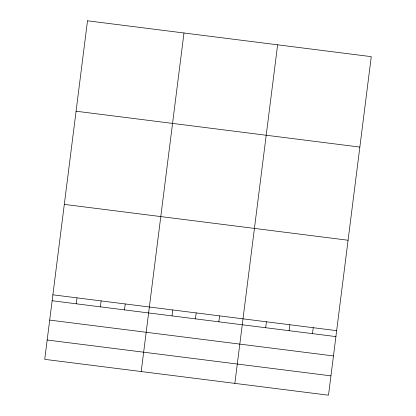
<?xml version="1.0" encoding="UTF-8"?>
<svg xmlns="http://www.w3.org/2000/svg" width="416" height="416" viewBox="0 0 416 416"><rect width="100%" height="100%" fill="white"/><g stroke="black" fill="none" stroke-linecap="round" stroke-linejoin="round"><path stroke-width="0.62" d="M76.253 303.8L77.002 297.861M100.376 306.847L101.124 300.908M124.493 309.894L125.247 303.956M141.211 371.54L183.981 32.989M172.026 315.895L172.775 309.962M195.437 318.854L196.186 312.92M218.847 321.812L219.596 315.874M234.858 383.37L277.623 44.819M265.668 327.725L266.422 321.792M289.084 330.684L289.832 324.75M312.494 333.642L313.243 327.704M76.076 111.223L359.845 147.072M64.308 204.391L348.078 240.24M52.884 294.814L336.653 330.663M52.135 300.752L335.904 336.601M49.691 320.091L333.46 355.94M47.174 340.012L330.944 375.861M87.5 20.8L44.73 359.351L328.5 395.2L371.27 56.649L87.5 20.8"/></g></svg>
